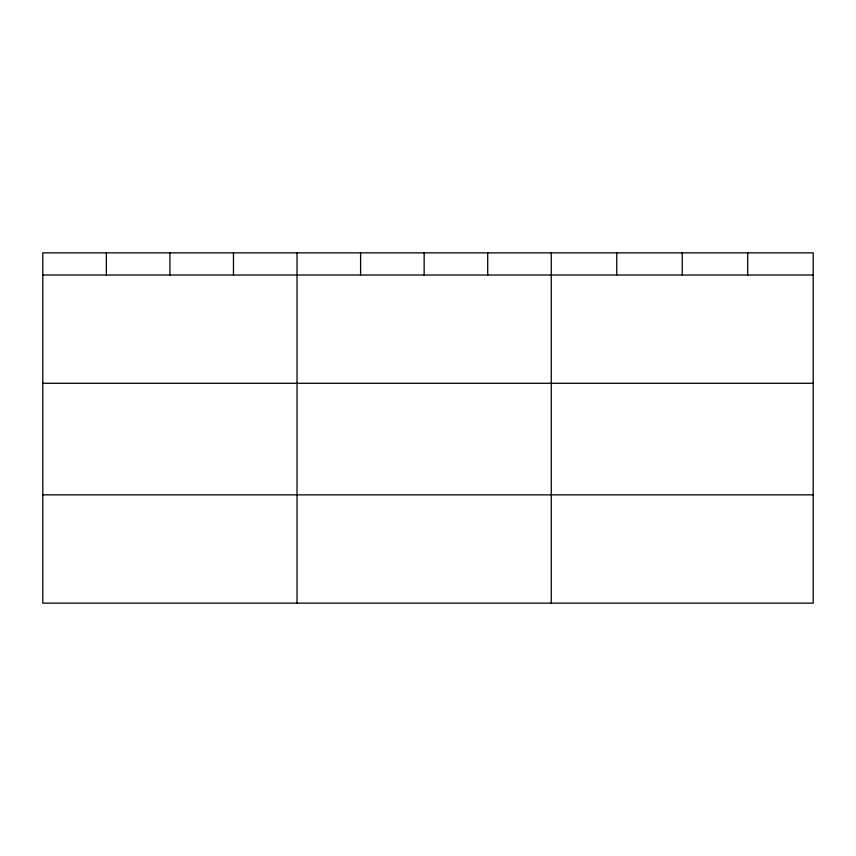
<?xml version="1.0" encoding="UTF-8"?>
<svg xmlns="http://www.w3.org/2000/svg" width="856" height="856" viewBox="0 0 856 856"><rect width="100%" height="100%" fill="white"/><g stroke="black" fill="none" stroke-linecap="round" stroke-linejoin="round"><path stroke-width="1.28" d="M813.2 383.295L813.2 252.862L42.8 252.862L42.8 603.138L813.2 603.138L813.2 383.295L42.8 383.295M42.8 275.011L813.2 275.011M42.8 494.854L813.2 494.854M747.716 252.862L747.716 275.011M682.232 252.862L682.232 275.011M616.748 252.862L616.748 275.011M551.264 252.862L551.264 603.138M487.706 252.862L487.706 275.011M424.148 252.862L424.148 275.011M360.59 252.862L360.59 275.011M297.032 252.862L297.032 603.138M233.474 252.862L233.474 275.011M169.916 252.862L169.916 275.011M106.358 252.862L106.358 275.011"/></g></svg>
